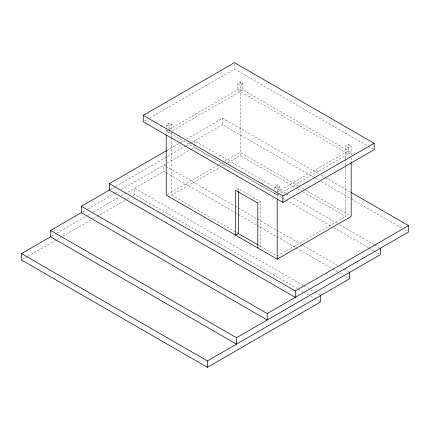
<?xml version="1.0" encoding="UTF-8"?>
<svg xmlns="http://www.w3.org/2000/svg" width="430" height="430" viewBox="0 0 430 430"><rect width="100%" height="100%" fill="white"/><g stroke="black" fill="none" stroke-linecap="round" stroke-linejoin="round"><path stroke-width="0.32" stroke-dasharray="2.15 1.61" d="M144.405 121.077L149.054 118.39M149.635 118.056L234.474 69.074L367.72 146.001M166.216 127.199L166.216 124.641L168.99 123.039L171.763 124.641L171.763 130.403M345.618 158.407L345.618 145.996L348.391 144.394L348.391 154.004L237.424 89.934L237.424 83.528L240.198 81.926L242.971 83.528L242.971 89.934L171.763 131.048M171.763 124.641L168.99 126.243L166.216 124.641M242.971 83.528L240.198 85.129L237.424 83.528M168.528 129.709L166.216 131.048L277.189 195.112L279.5 193.779M169.108 129.376L240.198 88.333L351.17 152.403L280.075 193.446M168.99 132.65L170.103 132.005M166.878 150.452L180.229 142.744M180.81 142.405L184.293 140.395M186.615 139.057L222.616 118.271L318.463 173.612M110.558 189.372L115.202 186.695M115.573 186.48L185.825 145.921M186.034 145.797L191.264 142.781M191.629 142.566L222.616 124.678L313.814 177.332M82.479 211.995L85.419 210.297M87.704 208.98L115.03 193.199M115.573 192.887L119.094 190.855M121.378 189.533L166.663 163.389M167.243 163.056L191.049 149.312M191.629 148.974L194.532 147.302L282.247 197.94M51.691 236.177L56.389 233.463M56.916 233.157L87.161 215.699M87.688 215.392L91.224 213.35M93.493 212.038L119.094 197.262M121.362 195.951L163.803 171.452L165.545 172.457M22.661 259.344L27.305 256.662M27.886 256.328L56.335 239.902M56.916 239.564L62.14 236.548M62.721 236.215L91.171 219.789M93.493 218.445L126.587 199.343M127.167 199.004L130.65 196.994M132.972 195.655L134.719 194.65L297.366 288.552M167.372 194.446L218.811 164.749M219.391 164.416L224.014 161.744M224.594 161.411L240.198 152.403L298.296 185.948M171.763 137.718L171.763 195.112L219.902 167.324M222.219 165.985L226.857 163.309M227.438 162.97L240.198 155.606L296.963 188.378M236.731 189.695L238.392 188.732L260.591 201.546L260.591 246.395L257.812 247.997M274.415 189.668L274.415 187.104L277.189 185.502L279.962 187.104L279.962 192.871M279.962 187.104L277.189 188.705L274.415 187.104M351.17 155.069L351.17 145.996L348.391 147.597L345.618 145.996M275.522 192.871L274.415 193.511L274.415 192.231M277.189 191.909L348.391 150.801M258.371 202.831L260.591 201.546M345.618 165.749L345.618 216.473L277.189 255.979L258.65 245.277M368.3 146.34L372.955 149.027M348.391 144.394L351.17 145.996M321.366 175.284L324.849 177.3M325.435 177.633L350.412 192.054M314.394 177.671L318.463 180.019M321.366 181.691L350.412 198.461M350.993 198.8L402.109 228.308M404.431 229.652L407.339 231.329M298.877 186.281L304.107 189.302M304.687 189.635L350.59 216.134M297.544 188.716L302.177 191.388M302.758 191.726L345.618 216.473M285.73 193.548L194.532 140.895L194.532 143.453M286.315 193.882L290.959 196.564M293.281 197.907L337.432 223.396M339.754 224.739L374.03 244.525M374.611 244.858L379.255 247.54M260.967 182.546L263.284 183.884M282.827 198.278L285.73 199.955M286.315 200.289L331.621 226.449M333.949 227.792L368.8 247.911M369.381 248.25L374.03 250.932M374.611 251.265L379.255 253.947M165.545 166.05L163.803 165.045L163.803 171.452M166.125 166.383L234.673 205.959M235.253 206.292L237.575 207.636M238.155 207.97L256.742 218.703M257.323 219.037L300.892 244.192M303.214 245.53L337.486 265.321M339.813 266.659L343.296 268.675M343.876 269.008L349.106 272.029M166.125 172.79L234.673 212.366M235.253 212.7L237.575 214.043M238.155 214.376L256.742 225.11M257.323 225.444L295.663 247.578M296.243 247.916L332.261 268.707M332.841 269.046L337.486 271.728M339.813 273.066L343.296 275.082M345.623 276.42L349.106 278.436M171.763 195.112L236.075 232.243M236.656 232.582L238.392 233.581M303.177 285.498L134.719 188.243L134.719 194.65M303.757 285.837L308.401 288.519M310.729 289.858L314.212 291.873M314.792 292.207L320.022 295.227M297.947 288.89L303.177 291.906M303.757 292.244L308.401 294.926M310.729 296.265L314.212 298.28M314.792 298.613L320.022 301.634M351.17 157.74L351.17 161.744M345.618 159.073L345.618 165.082M277.189 185.502L277.189 197.918M240.198 81.926L240.198 155.606M238.392 188.732L238.392 190.743M234.474 63.946L234.474 69.074M222.616 118.271L222.616 124.678M194.532 144.098L194.532 147.302M171.763 131.714L171.763 137.052M168.99 123.039L168.99 128.801M166.216 129.763L166.216 133.714"/><path stroke-width="0.64" d="M143.244 115.337L234.474 62.667L374.121 143.292L374.121 149.699L282.886 202.369L143.244 121.744L143.244 115.337L282.886 195.962L374.121 143.292M109.397 183.637L295.281 290.959L295.281 297.366L109.397 190.044L109.397 183.637L166.878 150.452M81.313 206.26L267.202 313.577L267.202 319.985L81.313 212.667L81.313 206.26L109.763 189.834M50.584 230.405L236.473 337.727L236.473 344.134L50.584 236.812L50.584 230.405L81.936 212.307M320.603 295.56L320.603 301.967L207.384 367.333L21.5 260.016L21.5 253.609L51.111 236.511M166.216 135.052L166.216 195.112L277.189 259.183L351.17 216.473L351.17 162.411M295.281 290.959L408.5 225.594L408.5 232.001L267.202 313.577M236.473 337.727L380.416 254.619L380.416 248.212M21.5 253.609L207.384 360.926L349.687 278.769L349.687 272.362M350.993 192.393L408.5 225.594M237.801 233.237L258.075 244.944M282.886 195.962L282.886 202.369M277.189 199.117L277.189 259.183M257.812 247.997L257.812 203.148L235.619 190.334L235.619 235.183L238.392 233.581L238.392 191.409M207.384 360.926L207.384 367.333"/></g></svg>
